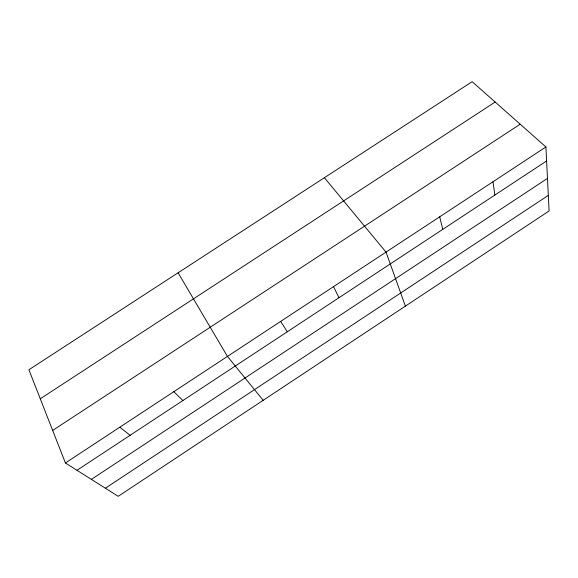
<?xml version="1.0" encoding="UTF-8"?>
<svg xmlns="http://www.w3.org/2000/svg" width="578" height="578" viewBox="0 0 578 578"><rect width="100%" height="100%" fill="white"/><g stroke="black" fill="none" stroke-linecap="round" stroke-linejoin="round"><path stroke-width="0.87" d="M91.389 479.386L547.482 178.392M105.369 488.222L548.327 195.371M65.422 462.978L545.914 146.957L472.147 81.679L28.9 369.761L65.422 462.978L118.201 496.321L549.1 210.963L545.914 146.957M76.997 470.29L546.615 160.959M52.67 430.429L520.2 124.198M40.272 398.784L495.158 102.039M119.819 427.2L130.129 435.292M173.826 391.682L182.886 400.54M324.388 177.713L386.025 252.124L405.395 306.13M263.185 400.308L227.443 356.416L178.103 272.787M280.684 321.404L287.295 331.765M333.542 286.637L338.961 297.735M439.706 216.808L442.748 229.372M493.005 181.759L494.862 195.039"/></g></svg>
